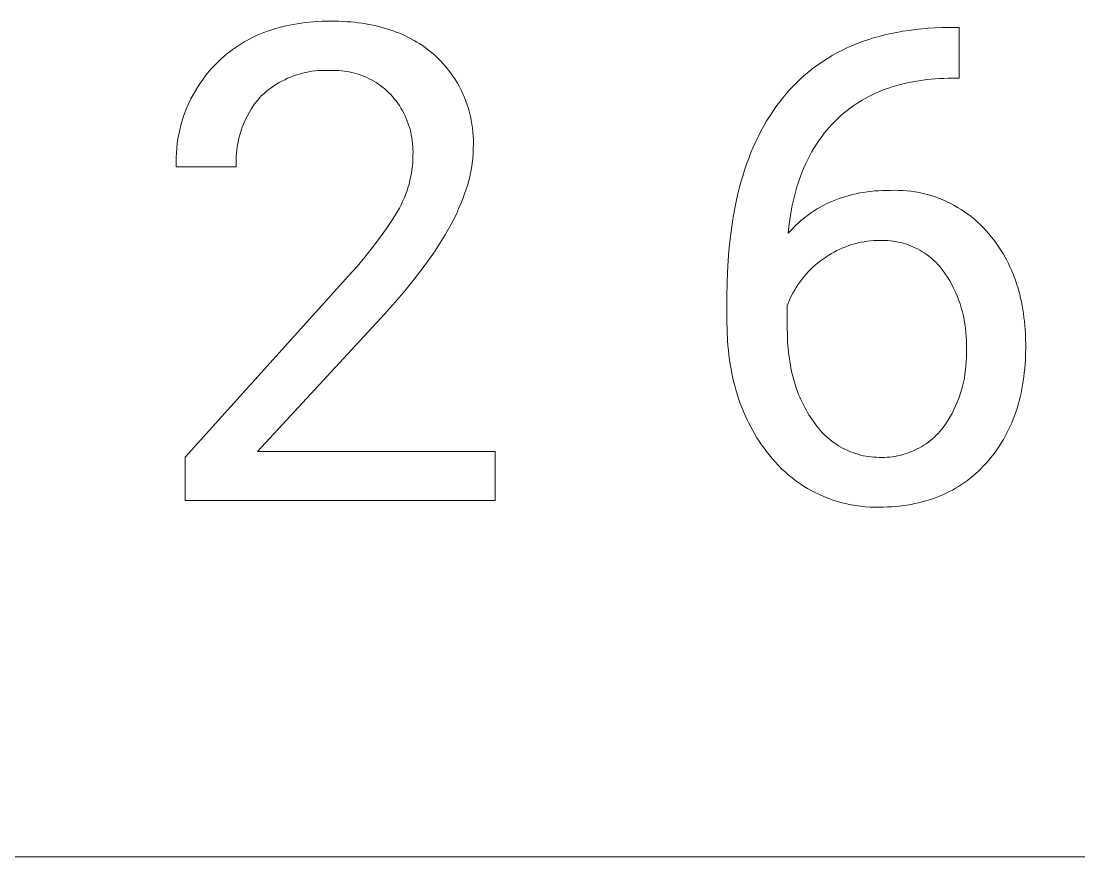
# Model space of a CAD drawing. Header units: millimetres. Extents: x 0 to 5466, y 0 to 3819.
# Drawn here: x 4350 to 4465.8, y 305.5 to 397 of the extents above; entities that cross this region are included whole.
import ezdxf

# ---------------------------------------------------------------- set-up
doc = ezdxf.new("R2010")
doc.units = ezdxf.units.MM
doc.header["$MEASUREMENT"] = 0
doc.layers.add('Domyślny', color=7, linetype='Continuous', true_color=0x000000)

msp = doc.modelspace()

# ---------------------------------------------------------------- linework, layer by layer
at = {"layer": 'Domyślny', "color": 18, "lineweight": 15, "true_color": 0x000000}
for p, q in [((4376.95, 395.9), (4377.34, 396.03)), ((4377.34, 396.03), (4377.73, 396.16)), ((4377.73, 396.16), (4378.13, 396.27)), ((4378.13, 396.27), (4378.54, 396.38)), ((4378.54, 396.38), (4378.95, 396.48)), ((4378.95, 396.48), (4379.37, 396.57)), ((4379.37, 396.57), (4379.79, 396.65)), ((4379.79, 396.65), (4380.22, 396.72)), ((4380.22, 396.72), (4380.66, 396.79)), ((4380.66, 396.79), (4381.1, 396.84)), ((4381.1, 396.84), (4381.55, 396.89)), ((4381.55, 396.89), (4382.01, 396.93)), ((4382.01, 396.93), (4382.47, 396.96)), ((4382.47, 396.96), (4382.94, 396.98)), ((4382.94, 396.98), (4383.41, 396.99)), ((4383.41, 396.99), (4383.89, 397)), ((4383.89, 397), (4384.78, 396.98)), ((4384.78, 396.98), (4385.21, 396.96)), ((4385.21, 396.96), (4385.64, 396.94)), ((4385.64, 396.94), (4386.07, 396.91)), ((4386.07, 396.91), (4386.49, 396.87)), ((4386.49, 396.87), (4386.9, 396.82)), ((4386.9, 396.82), (4387.31, 396.76)), ((4387.31, 396.76), (4387.71, 396.7)), ((4387.71, 396.7), (4388.1, 396.63)), ((4388.1, 396.63), (4388.49, 396.55)), ((4388.49, 396.55), (4388.87, 396.47)), ((4388.87, 396.47), (4389.25, 396.38)), ((4389.25, 396.38), (4389.62, 396.28)), ((4389.62, 396.28), (4389.99, 396.17)), ((4389.99, 396.17), (4390.35, 396.06)), ((4390.35, 396.06), (4390.7, 395.93)), ((4446.51, 395.89), (4447.19, 395.99)), ((4447.19, 395.99), (4447.88, 396.08)), ((4447.88, 396.08), (4448.58, 396.16)), ((4448.58, 396.16), (4449.29, 396.22)), ((4449.29, 396.22), (4450.01, 396.27)), ((4450.01, 396.27), (4450.75, 396.3)), ((4450.75, 396.3), (4451.49, 396.32)), ((4451.49, 396.32), (4452.68, 396.32)), ((4452.68, 396.32), (4452.68, 390.75)), ((4374.41, 394.73), (4374.76, 394.92)), ((4374.76, 394.92), (4375.11, 395.11)), ((4375.11, 395.11), (4375.46, 395.28)), ((4375.46, 395.28), (4375.83, 395.45)), ((4375.83, 395.45), (4376.2, 395.61)), ((4376.2, 395.61), (4376.57, 395.76)), ((4376.57, 395.76), (4376.95, 395.9)), ((4390.7, 395.93), (4391.05, 395.81)), ((4391.05, 395.81), (4391.39, 395.67)), ((4391.39, 395.67), (4391.73, 395.53)), ((4391.73, 395.53), (4392.06, 395.38)), ((4392.06, 395.38), (4392.38, 395.22)), ((4392.38, 395.22), (4392.7, 395.05)), ((4392.7, 395.05), (4393.01, 394.88)), ((4393.01, 394.88), (4393.32, 394.7)), ((4442.1, 394.76), (4442.69, 394.96)), ((4442.69, 394.96), (4443.3, 395.16)), ((4443.3, 395.16), (4443.92, 395.33)), ((4443.92, 395.33), (4444.55, 395.49)), ((4444.55, 395.49), (4445.19, 395.64)), ((4445.19, 395.64), (4445.84, 395.77)), ((4445.84, 395.77), (4446.51, 395.89)), ((4372.78, 393.63), (4373.1, 393.87)), ((4373.1, 393.87), (4373.42, 394.09)), ((4373.42, 394.09), (4373.74, 394.31)), ((4373.74, 394.31), (4374.07, 394.53)), ((4374.07, 394.53), (4374.41, 394.73)), ((4393.32, 394.7), (4393.62, 394.51)), ((4393.62, 394.51), (4393.91, 394.32)), ((4393.91, 394.32), (4394.2, 394.11)), ((4394.2, 394.11), (4394.49, 393.9)), ((4394.49, 393.9), (4394.76, 393.69)), ((4394.76, 393.69), (4395.04, 393.46)), ((4439.29, 393.52), (4439.83, 393.8)), ((4439.83, 393.8), (4440.38, 394.06)), ((4440.38, 394.06), (4440.94, 394.31)), ((4440.94, 394.31), (4441.51, 394.54)), ((4441.51, 394.54), (4442.1, 394.76)), ((4371.22, 392.23), (4371.59, 392.59)), ((4371.59, 392.59), (4371.88, 392.87)), ((4371.88, 392.87), (4372.17, 393.13)), ((4372.17, 393.13), (4372.47, 393.38)), ((4372.47, 393.38), (4372.78, 393.63)), ((4395.04, 393.46), (4395.3, 393.23)), ((4395.3, 393.23), (4395.62, 392.93)), ((4395.62, 392.93), (4395.92, 392.62)), ((4395.92, 392.62), (4396.22, 392.3)), ((4437.26, 392.27), (4437.75, 392.6)), ((4437.75, 392.6), (4438.25, 392.92)), ((4438.25, 392.92), (4438.77, 393.23)), ((4438.77, 393.23), (4439.29, 393.52)), ((4370.21, 391.07), (4370.54, 391.47)), ((4370.54, 391.47), (4370.87, 391.85)), ((4370.87, 391.85), (4371.22, 392.23)), ((4381.13, 391.38), (4380.79, 391.3)), ((4381.47, 391.45), (4381.13, 391.38)), ((4381.81, 391.51), (4381.47, 391.45)), ((4382.16, 391.55), (4381.81, 391.51)), ((4382.5, 391.58), (4382.16, 391.55)), ((4382.85, 391.6), (4382.5, 391.58)), ((4383.2, 391.61), (4382.85, 391.6)), ((4383.54, 391.61), (4383.2, 391.61)), ((4383.89, 391.59), (4383.54, 391.61)), ((4384.18, 391.6), (4383.89, 391.59)), ((4384.47, 391.6), (4384.18, 391.6)), ((4384.76, 391.59), (4384.47, 391.6)), ((4385.05, 391.57), (4384.76, 391.59)), ((4385.34, 391.54), (4385.05, 391.57)), ((4385.62, 391.5), (4385.34, 391.54)), ((4385.91, 391.45), (4385.62, 391.5)), ((4386.19, 391.39), (4385.91, 391.45)), ((4386.47, 391.32), (4386.19, 391.39)), ((4396.22, 392.3), (4396.5, 391.98)), ((4396.5, 391.98), (4396.77, 391.64)), ((4396.77, 391.64), (4397.03, 391.29)), ((4435.86, 391.17), (4436.31, 391.55)), ((4436.31, 391.55), (4436.78, 391.92)), ((4436.78, 391.92), (4437.26, 392.27)), ((4369.33, 389.81), (4369.61, 390.24)), ((4369.61, 390.24), (4369.9, 390.66)), ((4369.9, 390.66), (4370.21, 391.07)), ((4378.23, 390.27), (4377.93, 390.09)), ((4378.53, 390.44), (4378.23, 390.27)), ((4378.84, 390.59), (4378.53, 390.44)), ((4379.15, 390.74), (4378.84, 390.59)), ((4379.47, 390.88), (4379.15, 390.74)), ((4379.8, 391), (4379.47, 390.88)), ((4380.13, 391.11), (4379.8, 391)), ((4380.46, 391.21), (4380.13, 391.11)), ((4380.79, 391.3), (4380.46, 391.21)), ((4386.75, 391.24), (4386.47, 391.32)), ((4387.03, 391.15), (4386.75, 391.24)), ((4387.3, 391.05), (4387.03, 391.15)), ((4387.57, 390.94), (4387.3, 391.05)), ((4387.84, 390.83), (4387.57, 390.94)), ((4388.1, 390.7), (4387.84, 390.83)), ((4388.36, 390.57), (4388.1, 390.7)), ((4388.61, 390.42), (4388.36, 390.57)), ((4388.86, 390.27), (4388.61, 390.42)), ((4389.1, 390.11), (4388.86, 390.27)), ((4397.03, 391.29), (4397.28, 390.93)), ((4397.28, 390.93), (4397.52, 390.57)), ((4397.52, 390.57), (4397.74, 390.2)), ((4397.74, 390.2), (4397.96, 389.82)), ((4434.56, 389.95), (4434.98, 390.37)), ((4434.98, 390.37), (4435.41, 390.78)), ((4435.41, 390.78), (4435.86, 391.17)), ((4446.97, 390.24), (4446.55, 390.15)), ((4447.39, 390.33), (4446.97, 390.24)), ((4447.81, 390.41), (4447.39, 390.33)), ((4448.25, 390.48), (4447.81, 390.41)), ((4448.69, 390.55), (4448.25, 390.48)), ((4449.13, 390.6), (4448.69, 390.55)), ((4449.59, 390.65), (4449.13, 390.6)), ((4450.05, 390.68), (4449.59, 390.65)), ((4450.51, 390.71), (4450.05, 390.68)), ((4450.98, 390.73), (4450.51, 390.71)), ((4451.46, 390.75), (4450.98, 390.73)), ((4452.68, 390.75), (4451.46, 390.75)), ((4368.81, 388.93), (4369.06, 389.38)), ((4369.06, 389.38), (4369.33, 389.81)), ((4376.54, 389.06), (4376.28, 388.83)), ((4376.8, 389.29), (4376.54, 389.06)), ((4377.07, 389.5), (4376.8, 389.29)), ((4377.35, 389.71), (4377.07, 389.5)), ((4377.64, 389.91), (4377.35, 389.71)), ((4377.93, 390.09), (4377.64, 389.91)), ((4389.33, 389.95), (4389.1, 390.11)), ((4389.56, 389.77), (4389.33, 389.95)), ((4389.79, 389.59), (4389.56, 389.77)), ((4390.01, 389.39), (4389.79, 389.59)), ((4390.22, 389.2), (4390.01, 389.39)), ((4390.42, 388.99), (4390.22, 389.2)), ((4397.96, 389.82), (4398.15, 389.43)), ((4398.15, 389.43), (4398.34, 389.04)), ((4398.34, 389.04), (4398.51, 388.64)), ((4433.36, 388.6), (4433.75, 389.06)), ((4433.75, 389.06), (4434.15, 389.51)), ((4434.15, 389.51), (4434.56, 389.95)), ((4443.44, 389.08), (4443.08, 388.91)), ((4443.81, 389.24), (4443.44, 389.08)), ((4444.18, 389.4), (4443.81, 389.24)), ((4444.56, 389.54), (4444.18, 389.4)), ((4444.95, 389.68), (4444.56, 389.54)), ((4445.34, 389.81), (4444.95, 389.68)), ((4445.74, 389.93), (4445.34, 389.81)), ((4446.14, 390.04), (4445.74, 389.93)), ((4446.55, 390.15), (4446.14, 390.04)), ((4368.14, 387.54), (4368.35, 388.01)), ((4368.35, 388.01), (4368.57, 388.48)), ((4368.57, 388.48), (4368.81, 388.93)), ((4375.58, 387.97), (4375.37, 387.67)), ((4375.81, 388.26), (4375.58, 387.97)), ((4376.04, 388.55), (4375.81, 388.26)), ((4376.28, 388.83), (4376.04, 388.55)), ((4390.63, 388.75), (4390.42, 388.99)), ((4390.84, 388.51), (4390.63, 388.75)), ((4391.03, 388.26), (4390.84, 388.51)), ((4391.22, 388.01), (4391.03, 388.26)), ((4391.39, 387.75), (4391.22, 388.01)), ((4398.51, 388.64), (4398.67, 388.24)), ((4398.67, 388.24), (4398.82, 387.83)), ((4432.62, 387.63), (4432.99, 388.12)), ((4432.99, 388.12), (4433.36, 388.6)), ((4441.37, 387.92), (4441.04, 387.7)), ((4441.7, 388.14), (4441.37, 387.92)), ((4442.04, 388.34), (4441.7, 388.14)), ((4442.38, 388.54), (4442.04, 388.34)), ((4442.73, 388.73), (4442.38, 388.54)), ((4443.08, 388.91), (4442.73, 388.73)), ((4367.78, 386.59), (4367.95, 387.07)), ((4367.95, 387.07), (4368.14, 387.54)), ((4374.98, 387.04), (4374.8, 386.72)), ((4375.17, 387.36), (4374.98, 387.04)), ((4375.37, 387.67), (4375.17, 387.36)), ((4391.56, 387.48), (4391.39, 387.75)), ((4391.72, 387.2), (4391.56, 387.48)), ((4391.87, 386.93), (4391.72, 387.2)), ((4392.01, 386.64), (4391.87, 386.93)), ((4398.82, 387.83), (4398.95, 387.42)), ((4398.95, 387.42), (4399.07, 387)), ((4399.07, 387), (4399.17, 386.58)), ((4431.93, 386.6), (4432.27, 387.12)), ((4432.27, 387.12), (4432.62, 387.63)), ((4439.81, 386.73), (4439.51, 386.47)), ((4440.11, 386.99), (4439.81, 386.73)), ((4440.41, 387.23), (4440.11, 386.99)), ((4440.73, 387.47), (4440.41, 387.23)), ((4441.04, 387.7), (4440.73, 387.47)), ((4367.35, 385.11), (4367.48, 385.61)), ((4367.48, 385.61), (4367.62, 386.1)), ((4367.62, 386.1), (4367.78, 386.59)), ((4374.33, 385.72), (4374.19, 385.38)), ((4374.47, 386.06), (4374.33, 385.72)), ((4374.63, 386.39), (4374.47, 386.06)), ((4374.8, 386.72), (4374.63, 386.39)), ((4392.14, 386.35), (4392.01, 386.64)), ((4392.26, 386.06), (4392.14, 386.35)), ((4392.37, 385.76), (4392.26, 386.06)), ((4392.47, 385.46), (4392.37, 385.76)), ((4399.17, 386.58), (4399.26, 386.15)), ((4399.26, 386.15), (4399.34, 385.73)), ((4399.34, 385.73), (4399.4, 385.3)), ((4431.29, 385.53), (4431.6, 386.07)), ((4431.6, 386.07), (4431.93, 386.6)), ((4438.67, 385.63), (4438.41, 385.34)), ((4438.95, 385.92), (4438.67, 385.63)), ((4439.23, 386.2), (4438.95, 385.92)), ((4439.51, 386.47), (4439.23, 386.2)), ((4367.15, 384.1), (4367.24, 384.61)), ((4367.24, 384.61), (4367.35, 385.11)), ((4373.96, 384.68), (4373.86, 384.32)), ((4374.07, 385.03), (4373.96, 384.68)), ((4374.19, 385.38), (4374.07, 385.03)), ((4392.56, 385.16), (4392.47, 385.46)), ((4392.64, 384.86), (4392.56, 385.16)), ((4392.7, 384.55), (4392.64, 384.86)), ((4392.76, 384.24), (4392.7, 384.55)), ((4399.4, 385.3), (4399.45, 384.86)), ((4399.45, 384.86), (4399.48, 384.43)), ((4399.48, 384.43), (4399.5, 384)), ((4430.69, 384.4), (4430.98, 384.97)), ((4430.98, 384.97), (4431.29, 385.53)), ((4437.66, 384.41), (4437.43, 384.09)), ((4437.9, 384.73), (4437.66, 384.41)), ((4438.15, 385.03), (4437.9, 384.73)), ((4438.41, 385.34), (4438.15, 385.03)), ((4367.02, 383.09), (4367.08, 383.59)), ((4367.08, 383.59), (4367.15, 384.1)), ((4373.7, 383.61), (4373.64, 383.24)), ((4373.77, 383.97), (4373.7, 383.61)), ((4373.86, 384.32), (4373.77, 383.97)), ((4392.81, 383.92), (4392.76, 384.24)), ((4392.84, 383.61), (4392.81, 383.92)), ((4392.87, 383.29), (4392.84, 383.61)), ((4392.88, 382.98), (4392.87, 383.29)), ((4399.5, 383.56), (4399.49, 383.13)), ((4399.5, 384), (4399.5, 383.56)), ((4430.14, 383.22), (4430.41, 383.81)), ((4430.41, 383.81), (4430.69, 384.4)), ((4436.98, 383.43), (4436.77, 383.08)), ((4437.2, 383.76), (4436.98, 383.43)), ((4437.43, 384.09), (4437.2, 383.76)), ((4366.96, 382.06), (4366.98, 382.57)), ((4366.98, 382.57), (4367.02, 383.09)), ((4373.53, 382.14), (4373.52, 381.77)), ((4373.55, 382.51), (4373.53, 382.14)), ((4373.59, 382.88), (4373.55, 382.51)), ((4373.64, 383.24), (4373.59, 382.88)), ((4392.87, 381.94), (4392.88, 382.35)), ((4392.89, 382.66), (4392.88, 382.98)), ((4392.88, 382.35), (4392.89, 382.66)), ((4399.45, 382.17), (4399.43, 381.92)), ((4399.47, 382.41), (4399.45, 382.17)), ((4399.48, 382.65), (4399.47, 382.41)), ((4399.49, 383.13), (4399.48, 382.89)), ((4399.48, 382.89), (4399.48, 382.65)), ((4429.64, 381.98), (4429.88, 382.61)), ((4429.88, 382.61), (4430.14, 383.22)), ((4436.36, 382.38), (4436.17, 382.02)), ((4436.56, 382.74), (4436.36, 382.38)), ((4436.77, 383.08), (4436.56, 382.74)), ((4366.95, 381.55), (4366.96, 382.06)), ((4366.96, 381.04), (4366.95, 381.55)), ((4373.53, 381.04), (4366.96, 381.04)), ((4373.52, 381.77), (4373.52, 381.4)), ((4373.52, 381.4), (4373.53, 381.04)), ((4392.77, 380.73), (4392.82, 381.13)), ((4392.82, 381.13), (4392.85, 381.54)), ((4392.85, 381.54), (4392.87, 381.94)), ((4399.34, 381.18), (4399.25, 380.68)), ((4399.37, 381.43), (4399.34, 381.18)), ((4399.4, 381.67), (4399.37, 381.43)), ((4399.43, 381.92), (4399.4, 381.67)), ((4429.18, 380.69), (4429.41, 381.34)), ((4429.41, 381.34), (4429.64, 381.98)), ((4435.81, 381.27), (4435.65, 380.88)), ((4435.99, 381.65), (4435.81, 381.27)), ((4436.17, 382.02), (4435.99, 381.65)), ((4392.55, 379.54), (4392.63, 379.93)), ((4392.63, 379.93), (4392.71, 380.33)), ((4392.71, 380.33), (4392.77, 380.73)), ((4399.15, 380.17), (4399.02, 379.65)), ((4399.25, 380.68), (4399.15, 380.17)), ((4428.78, 379.36), (4428.98, 380.03)), ((4428.98, 380.03), (4429.18, 380.69)), ((4435.33, 380.09), (4435.19, 379.69)), ((4435.49, 380.49), (4435.33, 380.09)), ((4435.65, 380.88), (4435.49, 380.49)), ((4392.21, 378.37), (4392.33, 378.76)), ((4392.33, 378.76), (4392.45, 379.15)), ((4392.45, 379.15), (4392.55, 379.54)), ((4398.88, 379.13), (4398.72, 378.61)), ((4399.02, 379.65), (4398.88, 379.13)), ((4428.42, 377.96), (4428.59, 378.67)), ((4428.59, 378.67), (4428.78, 379.36)), ((4434.92, 378.86), (4434.79, 378.43)), ((4435.05, 379.28), (4434.92, 378.86)), ((4435.19, 379.69), (4435.05, 379.28)), ((4391.75, 377.25), (4391.92, 377.62)), ((4391.92, 377.62), (4392.07, 377.99)), ((4392.07, 377.99), (4392.21, 378.37)), ((4398.34, 377.54), (4398.12, 377)), ((4398.54, 378.08), (4398.34, 377.54)), ((4398.72, 378.61), (4398.54, 378.08)), ((4428.26, 377.25), (4428.42, 377.96)), ((4434.57, 377.56), (4434.47, 377.11)), ((4434.68, 378), (4434.57, 377.56)), ((4434.79, 378.43), (4434.68, 378)), ((4439.17, 377.45), (4439.53, 377.58)), ((4439.53, 377.58), (4439.89, 377.7)), ((4439.89, 377.7), (4440.26, 377.82)), ((4440.26, 377.82), (4440.63, 377.92)), ((4440.63, 377.92), (4441.01, 378.02)), ((4441.01, 378.02), (4441.4, 378.11)), ((4441.4, 378.11), (4441.79, 378.19)), ((4441.79, 378.19), (4442.19, 378.25)), ((4442.19, 378.25), (4442.59, 378.31)), ((4442.59, 378.31), (4443, 378.36)), ((4443, 378.36), (4443.42, 378.41)), ((4443.42, 378.41), (4443.84, 378.44)), ((4443.84, 378.44), (4444.27, 378.46)), ((4444.27, 378.46), (4444.7, 378.47)), ((4444.7, 378.47), (4445.14, 378.48)), ((4445.14, 378.48), (4445.59, 378.49)), ((4445.59, 378.49), (4446.05, 378.48)), ((4446.05, 378.48), (4446.5, 378.46)), ((4446.5, 378.46), (4446.95, 378.43)), ((4446.95, 378.43), (4447.4, 378.38)), ((4447.4, 378.38), (4447.85, 378.31)), ((4447.85, 378.31), (4448.29, 378.23)), ((4448.29, 378.23), (4448.73, 378.14)), ((4448.73, 378.14), (4449.17, 378.03)), ((4449.17, 378.03), (4449.61, 377.9)), ((4449.61, 377.9), (4450.04, 377.76)), ((4450.04, 377.76), (4450.46, 377.61)), ((4450.46, 377.61), (4450.88, 377.44)), ((4390.7, 375.4), (4391.39, 376.52)), ((4391.39, 376.52), (4391.58, 376.88)), ((4391.58, 376.88), (4391.75, 377.25)), ((4397.88, 376.45), (4397.63, 375.89)), ((4398.12, 377), (4397.88, 376.45)), ((4427.97, 375.78), (4428.11, 376.52)), ((4428.11, 376.52), (4428.26, 377.25)), ((4434.37, 376.66), (4434.29, 376.2)), ((4434.47, 377.11), (4434.37, 376.66)), ((4436.83, 376.26), (4437.14, 376.46)), ((4437.14, 376.46), (4437.47, 376.64)), ((4437.47, 376.64), (4437.8, 376.82)), ((4437.8, 376.82), (4438.13, 376.99)), ((4438.13, 376.99), (4438.47, 377.15)), ((4438.47, 377.15), (4438.82, 377.31)), ((4438.82, 377.31), (4439.17, 377.45)), ((4450.88, 377.44), (4451.3, 377.25)), ((4451.3, 377.25), (4451.7, 377.06)), ((4451.7, 377.06), (4452.1, 376.85)), ((4452.1, 376.85), (4452.5, 376.62)), ((4452.5, 376.62), (4452.88, 376.39)), ((4452.88, 376.39), (4453.26, 376.14)), ((4389.98, 374.3), (4390.7, 375.4)), ((4397.35, 375.33), (4397.05, 374.77)), ((4397.63, 375.89), (4397.35, 375.33)), ((4427.85, 375.02), (4427.97, 375.78)), ((4434.21, 375.73), (4434.07, 374.77)), ((4434.29, 376.2), (4434.21, 375.73)), ((4435.32, 375.14), (4435.61, 375.38)), ((4435.61, 375.38), (4435.91, 375.61)), ((4435.91, 375.61), (4436.21, 375.84)), ((4436.21, 375.84), (4436.51, 376.05)), ((4436.51, 376.05), (4436.83, 376.26)), ((4453.26, 376.14), (4453.63, 375.87)), ((4453.63, 375.87), (4453.99, 375.6)), ((4453.99, 375.6), (4454.34, 375.31)), ((4454.34, 375.31), (4454.68, 375.01)), ((4389.22, 373.23), (4389.98, 374.3)), ((4396.74, 374.19), (4396.41, 373.62)), ((4397.05, 374.77), (4396.74, 374.19)), ((4427.63, 373.47), (4427.85, 375.02)), ((4434.07, 374.77), (4433.97, 373.78)), ((4433.97, 373.78), (4434.23, 374.07)), ((4434.23, 374.07), (4434.49, 374.35)), ((4434.49, 374.35), (4434.76, 374.62)), ((4434.76, 374.62), (4435.04, 374.88)), ((4435.04, 374.88), (4435.32, 375.14)), ((4454.68, 375.01), (4455.01, 374.7)), ((4455.01, 374.7), (4455.33, 374.38)), ((4455.33, 374.38), (4455.64, 374.05)), ((4455.64, 374.05), (4455.93, 373.71)), ((4388.43, 372.17), (4389.22, 373.23)), ((4396.06, 373.03), (4395.69, 372.44)), ((4396.41, 373.62), (4396.06, 373.03)), ((4427.46, 371.87), (4427.63, 373.47)), ((4442.29, 372.86), (4441.94, 372.79)), ((4442.63, 372.91), (4442.29, 372.86)), ((4442.98, 372.95), (4442.63, 372.91)), ((4443.33, 372.98), (4442.98, 372.95)), ((4443.68, 373), (4443.33, 372.98)), ((4444.03, 373), (4443.68, 373)), ((4444.31, 373), (4444.03, 373)), ((4444.59, 373), (4444.31, 373)), ((4444.88, 372.98), (4444.59, 373)), ((4445.16, 372.96), (4444.88, 372.98)), ((4445.44, 372.92), (4445.16, 372.96)), ((4445.71, 372.88), (4445.44, 372.92)), ((4445.99, 372.82), (4445.71, 372.88)), ((4455.93, 373.71), (4456.18, 373.41)), ((4456.18, 373.41), (4456.42, 373.11)), ((4456.42, 373.11), (4456.66, 372.8)), ((4387.61, 371.15), (4388.43, 372.17)), ((4395.3, 371.85), (4394.89, 371.25)), ((4395.69, 372.44), (4395.3, 371.85)), ((4427.35, 370.21), (4427.46, 371.87)), ((4438.99, 371.73), (4438.69, 371.55)), ((4439.3, 371.89), (4438.99, 371.73)), ((4439.62, 372.04), (4439.3, 371.89)), ((4439.94, 372.18), (4439.62, 372.04)), ((4440.26, 372.31), (4439.94, 372.18)), ((4440.59, 372.43), (4440.26, 372.31)), ((4440.93, 372.54), (4440.59, 372.43)), ((4441.26, 372.63), (4440.93, 372.54)), ((4441.6, 372.72), (4441.26, 372.63)), ((4441.94, 372.79), (4441.6, 372.72)), ((4446.27, 372.76), (4445.99, 372.82)), ((4446.54, 372.69), (4446.27, 372.76)), ((4446.81, 372.61), (4446.54, 372.69)), ((4447.08, 372.52), (4446.81, 372.61)), ((4447.34, 372.42), (4447.08, 372.52)), ((4447.6, 372.31), (4447.34, 372.42)), ((4447.86, 372.19), (4447.6, 372.31)), ((4448.11, 372.07), (4447.86, 372.19)), ((4448.36, 371.93), (4448.11, 372.07)), ((4448.6, 371.79), (4448.36, 371.93)), ((4448.84, 371.64), (4448.6, 371.79)), ((4456.66, 372.8), (4456.88, 372.48)), ((4456.88, 372.48), (4457.1, 372.16)), ((4457.1, 372.16), (4457.3, 371.83)), ((4457.3, 371.83), (4457.51, 371.5)), ((4386.76, 370.14), (4387.61, 371.15)), ((4394.89, 371.25), (4394.01, 370.03)), ((4437.22, 370.55), (4436.94, 370.31)), ((4437.51, 370.77), (4437.22, 370.55)), ((4437.81, 370.98), (4437.51, 370.77)), ((4438.09, 371.18), (4437.81, 370.98)), ((4438.39, 371.37), (4438.09, 371.18)), ((4438.69, 371.55), (4438.39, 371.37)), ((4449.07, 371.48), (4448.84, 371.64)), ((4449.3, 371.31), (4449.07, 371.48)), ((4449.52, 371.14), (4449.3, 371.31)), ((4449.74, 370.96), (4449.52, 371.14)), ((4449.95, 370.77), (4449.74, 370.96)), ((4450.15, 370.57), (4449.95, 370.77)), ((4450.35, 370.37), (4450.15, 370.57)), ((4457.51, 371.5), (4457.7, 371.16)), ((4457.7, 371.16), (4457.88, 370.82)), ((4457.88, 370.82), (4458.06, 370.47)), ((4385.87, 369.17), (4386.76, 370.14)), ((4394.01, 370.03), (4393.06, 368.79)), ((4427.27, 368.5), (4427.35, 370.21)), ((4436.15, 369.56), (4435.91, 369.29)), ((4436.41, 369.82), (4436.15, 369.56)), ((4436.67, 370.07), (4436.41, 369.82)), ((4436.94, 370.31), (4436.67, 370.07)), ((4450.54, 370.16), (4450.35, 370.37)), ((4450.72, 369.95), (4450.54, 370.16)), ((4450.89, 369.72), (4450.72, 369.95)), ((4451.15, 369.35), (4450.89, 369.72)), ((4458.06, 370.47), (4458.23, 370.12)), ((4458.23, 370.12), (4458.39, 369.76)), ((4458.39, 369.76), (4458.54, 369.39)), ((4458.54, 369.39), (4458.69, 369.02)), ((4367.96, 349.26), (4385.87, 369.17)), ((4393.06, 368.79), (4392.03, 367.53)), ((4427.25, 366.74), (4427.27, 368.5)), ((4435.22, 368.44), (4435.02, 368.15)), ((4435.44, 368.73), (4435.22, 368.44)), ((4435.67, 369.02), (4435.44, 368.73)), ((4435.91, 369.29), (4435.67, 369.02)), ((4451.4, 368.96), (4451.15, 369.35)), ((4451.64, 368.57), (4451.4, 368.96)), ((4451.86, 368.17), (4451.64, 368.57)), ((4458.69, 369.02), (4458.83, 368.64)), ((4458.83, 368.64), (4458.95, 368.26)), ((4458.95, 368.26), (4459.08, 367.87)), ((4392.03, 367.53), (4390.93, 366.24)), ((4434.45, 367.21), (4434.29, 366.89)), ((4434.63, 367.53), (4434.45, 367.21)), ((4434.82, 367.84), (4434.63, 367.53)), ((4435.02, 368.15), (4434.82, 367.84)), ((4452.07, 367.76), (4451.86, 368.17)), ((4452.27, 367.35), (4452.07, 367.76)), ((4452.45, 366.93), (4452.27, 367.35)), ((4459.08, 367.87), (4459.19, 367.48)), ((4459.19, 367.48), (4459.3, 367.08)), ((4459.3, 367.08), (4459.39, 366.68)), ((4390.93, 366.24), (4389.75, 364.93)), ((4427.25, 364.23), (4427.25, 366.74)), ((4433.99, 366.22), (4433.86, 365.88)), ((4433.86, 365.88), (4433.86, 363.48)), ((4434.13, 366.56), (4433.99, 366.22)), ((4434.29, 366.89), (4434.13, 366.56)), ((4452.61, 366.5), (4452.45, 366.93)), ((4452.77, 366.07), (4452.61, 366.5)), ((4452.91, 365.63), (4452.77, 366.07)), ((4459.39, 366.68), (4459.48, 366.27)), ((4459.48, 366.27), (4459.57, 365.86)), ((4389.75, 364.93), (4375.88, 349.9)), ((4453.03, 365.19), (4452.91, 365.63)), ((4453.14, 364.74), (4453.03, 365.19)), ((4453.23, 364.29), (4453.14, 364.74)), ((4459.57, 365.86), (4459.64, 365.44)), ((4459.64, 365.44), (4459.71, 365.01)), ((4459.71, 365.01), (4459.76, 364.58)), ((4427.27, 363.12), (4427.25, 364.23)), ((4453.31, 363.84), (4453.23, 364.29)), ((4453.37, 363.39), (4453.31, 363.84)), ((4459.76, 364.58), (4459.82, 364.14)), ((4459.82, 364.14), (4459.86, 363.7)), ((4459.86, 363.7), (4459.89, 363.25)), ((4427.32, 362.03), (4427.27, 363.12)), ((4433.86, 363.48), (4433.87, 362.69)), ((4433.87, 362.69), (4433.9, 361.92)), ((4453.42, 362.93), (4453.37, 363.39)), ((4453.45, 362.47), (4453.42, 362.93)), ((4453.47, 362.01), (4453.45, 362.47)), ((4459.89, 363.25), (4459.92, 362.8)), ((4459.92, 362.8), (4459.94, 362.34)), ((4427.36, 361.5), (4427.32, 362.03)), ((4427.41, 360.97), (4427.36, 361.5)), ((4433.9, 361.92), (4433.96, 361.17)), ((4453.46, 361.1), (4453.47, 361.56)), ((4453.47, 361.56), (4453.47, 362.01)), ((4459.94, 362.34), (4459.96, 361.41)), ((4459.96, 361.41), (4459.94, 360.42)), ((4427.47, 360.45), (4427.41, 360.97)), ((4427.54, 359.93), (4427.47, 360.45)), ((4433.96, 361.17), (4434.04, 360.43)), ((4434.04, 360.43), (4434.09, 360.08)), ((4453.45, 359.73), (4453.47, 360.19)), ((4453.47, 360.64), (4453.46, 361.1)), ((4453.47, 360.19), (4453.47, 360.64)), ((4459.94, 360.42), (4459.92, 359.94)), ((4427.62, 359.43), (4427.54, 359.93)), ((4427.7, 358.93), (4427.62, 359.43)), ((4434.09, 360.08), (4434.14, 359.72)), ((4434.14, 359.72), (4434.2, 359.37)), ((4434.2, 359.37), (4434.26, 359.03)), ((4434.26, 359.03), (4434.33, 358.69)), ((4453.38, 358.83), (4453.42, 359.28)), ((4453.42, 359.28), (4453.45, 359.73)), ((4459.85, 358.99), (4459.8, 358.52)), ((4459.89, 359.46), (4459.85, 358.99)), ((4459.92, 359.94), (4459.89, 359.46)), ((4427.8, 358.43), (4427.7, 358.93)), ((4427.9, 357.94), (4427.8, 358.43)), ((4428.01, 357.46), (4427.9, 357.94)), ((4434.33, 358.69), (4434.41, 358.36)), ((4434.41, 358.36), (4434.49, 358.03)), ((4434.49, 358.03), (4434.58, 357.7)), ((4453.15, 357.48), (4453.24, 357.93)), ((4453.24, 357.93), (4453.31, 358.37)), ((4453.31, 358.37), (4453.38, 358.83)), ((4459.75, 358.06), (4459.69, 357.61)), ((4459.8, 358.52), (4459.75, 358.06)), ((4428.14, 356.99), (4428.01, 357.46)), ((4428.27, 356.52), (4428.14, 356.99)), ((4434.58, 357.7), (4434.67, 357.38)), ((4434.67, 357.38), (4434.77, 357.07)), ((4434.77, 357.07), (4434.88, 356.76)), ((4434.88, 356.76), (4434.99, 356.45)), ((4452.92, 356.6), (4453.04, 357.04)), ((4453.04, 357.04), (4453.15, 357.48)), ((4459.53, 356.72), (4459.45, 356.29)), ((4459.61, 357.16), (4459.53, 356.72)), ((4459.69, 357.61), (4459.61, 357.16)), ((4428.41, 356.06), (4428.27, 356.52)), ((4428.56, 355.6), (4428.41, 356.06)), ((4428.71, 355.15), (4428.56, 355.6)), ((4434.99, 356.45), (4435.1, 356.15)), ((4435.1, 356.15), (4435.22, 355.86)), ((4435.22, 355.86), (4435.35, 355.57)), ((4435.35, 355.57), (4435.48, 355.28)), ((4452.47, 355.31), (4452.63, 355.73)), ((4452.63, 355.73), (4452.78, 356.16)), ((4452.78, 356.16), (4452.92, 356.6)), ((4459.35, 355.86), (4459.24, 355.44)), ((4459.45, 356.29), (4459.35, 355.86)), ((4428.88, 354.71), (4428.71, 355.15)), ((4429.06, 354.28), (4428.88, 354.71)), ((4435.48, 355.28), (4435.62, 355)), ((4435.62, 355), (4435.77, 354.72)), ((4435.77, 354.72), (4435.92, 354.45)), ((4435.92, 354.45), (4436.07, 354.18)), ((4451.89, 354.07), (4452.09, 354.48)), ((4452.09, 354.48), (4452.29, 354.89)), ((4452.29, 354.89), (4452.47, 355.31)), ((4459.01, 354.61), (4458.88, 354.21)), ((4459.13, 355.02), (4459.01, 354.61)), ((4459.24, 355.44), (4459.13, 355.02)), ((4429.24, 353.85), (4429.06, 354.28)), ((4429.44, 353.42), (4429.24, 353.85)), ((4429.64, 353.01), (4429.44, 353.42)), ((4436.07, 354.18), (4436.23, 353.92)), ((4436.23, 353.92), (4436.4, 353.66)), ((4436.4, 353.66), (4436.57, 353.41)), ((4436.57, 353.41), (4436.75, 353.16)), ((4436.75, 353.16), (4436.92, 352.92)), ((4451.19, 352.9), (4451.43, 353.28)), ((4451.43, 353.28), (4451.67, 353.67)), ((4451.67, 353.67), (4451.89, 354.07)), ((4458.59, 353.42), (4458.43, 353.04)), ((4458.74, 353.81), (4458.59, 353.42)), ((4458.88, 354.21), (4458.74, 353.81)), ((4429.85, 352.6), (4429.64, 353.01)), ((4430.07, 352.19), (4429.85, 352.6)), ((4430.3, 351.79), (4430.07, 352.19)), ((4436.92, 352.92), (4437.09, 352.68)), ((4437.09, 352.68), (4437.27, 352.45)), ((4437.27, 352.45), (4437.46, 352.23)), ((4437.46, 352.23), (4437.65, 352.01)), ((4437.65, 352.01), (4437.86, 351.8)), ((4450.37, 351.87), (4450.56, 352.08)), ((4450.56, 352.08), (4450.75, 352.3)), ((4450.75, 352.3), (4450.93, 352.53)), ((4450.93, 352.53), (4451.19, 352.9)), ((4458.09, 352.29), (4457.91, 351.93)), ((4458.27, 352.66), (4458.09, 352.29)), ((4458.43, 353.04), (4458.27, 352.66)), ((4430.54, 351.4), (4430.3, 351.79)), ((4430.79, 351.02), (4430.54, 351.4)), ((4431.05, 350.64), (4430.79, 351.02)), ((4437.86, 351.8), (4438.07, 351.59)), ((4438.07, 351.59), (4438.29, 351.4)), ((4438.29, 351.4), (4438.51, 351.21)), ((4438.51, 351.21), (4438.74, 351.03)), ((4438.74, 351.03), (4438.98, 350.85)), ((4438.98, 350.85), (4439.22, 350.69)), ((4449.06, 350.75), (4449.3, 350.92)), ((4449.3, 350.92), (4449.52, 351.1)), ((4449.52, 351.1), (4449.74, 351.28)), ((4449.74, 351.28), (4449.96, 351.47)), ((4449.96, 351.47), (4450.17, 351.67)), ((4450.17, 351.67), (4450.37, 351.87)), ((4457.31, 350.87), (4457.1, 350.53)), ((4457.52, 351.21), (4457.31, 350.87)), ((4457.72, 351.57), (4457.52, 351.21)), ((4457.91, 351.93), (4457.72, 351.57)), ((4375.88, 349.9), (4401.87, 349.9)), ((4401.87, 349.9), (4401.87, 344.53)), ((4431.31, 350.27), (4431.05, 350.64)), ((4431.59, 349.9), (4431.31, 350.27)), ((4431.87, 349.54), (4431.59, 349.9)), ((4439.22, 350.69), (4439.47, 350.53)), ((4439.47, 350.53), (4439.72, 350.38)), ((4439.72, 350.38), (4439.98, 350.24)), ((4439.98, 350.24), (4440.24, 350.11)), ((4440.24, 350.11), (4440.5, 349.99)), ((4440.5, 349.99), (4440.77, 349.87)), ((4440.77, 349.87), (4441.05, 349.77)), ((4441.05, 349.77), (4441.33, 349.67)), ((4441.33, 349.67), (4441.61, 349.59)), ((4446.75, 349.63), (4447.02, 349.72)), ((4447.02, 349.72), (4447.29, 349.81)), ((4447.29, 349.81), (4447.56, 349.92)), ((4447.56, 349.92), (4447.82, 350.04)), ((4447.82, 350.04), (4448.08, 350.17)), ((4448.08, 350.17), (4448.33, 350.3)), ((4448.33, 350.3), (4448.58, 350.44)), ((4448.58, 350.44), (4448.82, 350.59)), ((4448.82, 350.59), (4449.06, 350.75)), ((4456.64, 349.86), (4456.4, 349.54)), ((4456.87, 350.19), (4456.64, 349.86)), ((4457.1, 350.53), (4456.87, 350.19)), ((4367.96, 344.53), (4367.96, 349.26)), ((4432.19, 349.14), (4431.87, 349.54)), ((4432.53, 348.75), (4432.19, 349.14)), ((4432.88, 348.38), (4432.53, 348.75)), ((4441.61, 349.59), (4441.89, 349.51)), ((4441.89, 349.51), (4442.18, 349.44)), ((4442.18, 349.44), (4442.46, 349.39)), ((4442.46, 349.39), (4442.75, 349.34)), ((4442.75, 349.34), (4443.04, 349.3)), ((4443.04, 349.3), (4443.34, 349.27)), ((4443.34, 349.27), (4443.63, 349.26)), ((4443.63, 349.26), (4443.92, 349.25)), ((4443.92, 349.25), (4444.21, 349.24)), ((4444.21, 349.24), (4444.49, 349.25)), ((4444.49, 349.25), (4444.78, 349.26)), ((4444.78, 349.26), (4445.07, 349.28)), ((4445.07, 349.28), (4445.35, 349.32)), ((4445.35, 349.32), (4445.64, 349.36)), ((4445.64, 349.36), (4445.92, 349.41)), ((4445.92, 349.41), (4446.2, 349.47)), ((4446.2, 349.47), (4446.48, 349.55)), ((4446.48, 349.55), (4446.75, 349.63)), ((4455.62, 348.61), (4455.35, 348.32)), ((4455.89, 348.92), (4455.62, 348.61)), ((4456.15, 349.23), (4455.89, 348.92)), ((4456.4, 349.54), (4456.15, 349.23)), ((4433.24, 348.01), (4432.88, 348.38)), ((4433.61, 347.66), (4433.24, 348.01)), ((4434, 347.32), (4433.61, 347.66)), ((4454.49, 347.49), (4454.19, 347.23)), ((4454.78, 347.75), (4454.49, 347.49)), ((4455.07, 348.03), (4454.78, 347.75)), ((4455.35, 348.32), (4455.07, 348.03)), ((4434.39, 347), (4434, 347.32)), ((4434.8, 346.69), (4434.39, 347)), ((4435.22, 346.39), (4434.8, 346.69)), ((4435.65, 346.11), (4435.22, 346.39)), ((4452.93, 346.29), (4452.61, 346.08)), ((4453.26, 346.51), (4452.93, 346.29)), ((4453.57, 346.74), (4453.26, 346.51)), ((4453.88, 346.98), (4453.57, 346.74)), ((4454.19, 347.23), (4453.88, 346.98)), ((4436.08, 345.84), (4435.65, 346.11)), ((4436.53, 345.59), (4436.08, 345.84)), ((4436.99, 345.36), (4436.53, 345.59)), ((4437.45, 345.14), (4436.99, 345.36)), ((4437.92, 344.93), (4437.45, 345.14)), ((4450.88, 345.16), (4450.52, 345.01)), ((4451.24, 345.33), (4450.88, 345.16)), ((4451.59, 345.5), (4451.24, 345.33)), ((4451.93, 345.68), (4451.59, 345.5)), ((4452.27, 345.88), (4451.93, 345.68)), ((4452.61, 346.08), (4452.27, 345.88)), ((4401.87, 344.53), (4367.96, 344.53)), ((4438.4, 344.74), (4437.92, 344.93)), ((4438.88, 344.57), (4438.4, 344.74)), ((4439.37, 344.42), (4438.88, 344.57)), ((4439.86, 344.28), (4439.37, 344.42)), ((4440.36, 344.16), (4439.86, 344.28)), ((4440.86, 344.06), (4440.36, 344.16)), ((4441.37, 343.97), (4440.86, 344.06)), ((4441.87, 343.9), (4441.37, 343.97)), ((4442.38, 343.85), (4441.87, 343.9)), ((4445.71, 343.88), (4445.27, 343.85)), ((4446.14, 343.92), (4445.71, 343.88)), ((4446.57, 343.98), (4446.14, 343.92)), ((4446.99, 344.04), (4446.57, 343.98)), ((4447.41, 344.11), (4446.99, 344.04)), ((4447.81, 344.19), (4447.41, 344.11)), ((4448.22, 344.28), (4447.81, 344.19)), ((4448.62, 344.38), (4448.22, 344.28)), ((4449.01, 344.48), (4448.62, 344.38)), ((4449.39, 344.6), (4449.01, 344.48)), ((4449.77, 344.73), (4449.39, 344.6)), ((4450.15, 344.86), (4449.77, 344.73)), ((4450.52, 345.01), (4450.15, 344.86)), ((4442.9, 343.82), (4442.38, 343.85)), ((4443.41, 343.81), (4442.9, 343.82)), ((4443.92, 343.81), (4443.41, 343.81)), ((4444.38, 343.81), (4443.92, 343.81)), ((4444.83, 343.83), (4444.38, 343.81)), ((4445.27, 343.85), (4444.83, 343.83)), ((3400.11, 305.53), (5465.59, 305.53))]:
    msp.add_line(p, q, dxfattribs=at)

doc.saveas('drawing.dxf')
